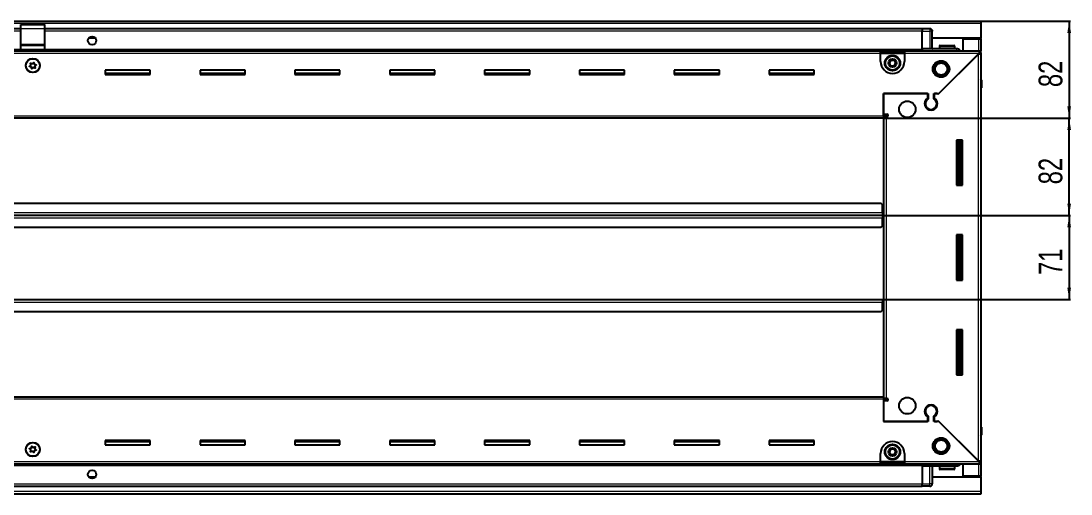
# Model space of a CAD drawing. Header units: millimetres. Extents: x 1132 to 5278, y 708 to 1878.
# Drawn here: x 4393 to 5278, y 1248 to 1647 of the extents above; entities that cross this region are included whole.
import ezdxf

# ---------------------------------------------------------------- set-up
doc = ezdxf.new("R2010")
doc.units = ezdxf.units.MM
doc.layers.add('FORMAT', color=7, linetype='Continuous')
doc.styles.add('SLDTEXTSTYLE0', font='TXT', dxfattribs={"width": 0.75})
doc.dimstyles.new('SLDDIMSTYLE0', dxfattribs={"dimtxt": 20, "dimasz": 10, "dimexe": 0, "dimexo": 0.0625, "dimgap": 5, "dimtad": 2, "dimdec": 1, "dimrnd": 1e-09, "dimzin": 12, "dimdsep": 46, "dimtxsty": 'SLDTEXTSTYLE0', "dimsah": 1, "dimcen": 0.09, "dimadec": 0, "dimazin": 3, "dimtfac": 1, "dimtofl": 0, "dimtmove": 0, "dimatfit": 3, "dimfxl": 0, "dimfrac": 2, "dimtolj": 1, "dimtzin": 12, "dimarcsym": 0})

# ---------------------------------------------------------------- blocks, each defined once
blk = doc.blocks.new('_D_6')
at = {"layer": 'FORMAT'}
for p, q in [((5202.15, 1646.6), (5277.64, 1646.6)), ((5276.64, 1646.6), (5276.64, 1564.6)), ((5120.15, 1564.6), (5277.64, 1564.6))]:
    blk.add_line(p, q, dxfattribs=at)
for points in [[(5276.64, 1646.6), (5275.1, 1636.6), (5278.18, 1636.6)], [(5276.64, 1564.6), (5278.18, 1574.6), (5275.1, 1574.6)]]:
    blk.add_solid(points, dxfattribs=at)
at = {"layer": 'FORMAT', "insert": (5250.86, 1590.83), "char_height": 20, "attachment_point": 1, "rotation": 90, "style": 'SLDTEXTSTYLE0'}
blk.add_mtext('82', dxfattribs=at)
blk = doc.blocks.new('_D_7')
at = {"layer": 'FORMAT'}
for p, q in [((5120.15, 1564.6), (5277.64, 1564.6)), ((5276.64, 1482.6), (5276.64, 1564.6)), ((5119.15, 1482.6), (5277.64, 1482.6))]:
    blk.add_line(p, q, dxfattribs=at)
for points in [[(5276.64, 1564.6), (5275.1, 1554.6), (5278.18, 1554.6)], [(5276.64, 1482.6), (5278.18, 1492.6), (5275.1, 1492.6)]]:
    blk.add_solid(points, dxfattribs=at)
at = {"layer": 'FORMAT', "insert": (5250.86, 1508.83), "char_height": 20, "attachment_point": 1, "rotation": 90, "style": 'SLDTEXTSTYLE0'}
blk.add_mtext('82', dxfattribs=at)
blk = doc.blocks.new('_D_8')
at = {"layer": 'FORMAT'}
for p, q in [((5119.15, 1482.6), (5277.64, 1482.6)), ((5276.64, 1482.6), (5276.64, 1411.6)), ((5119.15, 1411.6), (5277.64, 1411.6))]:
    blk.add_line(p, q, dxfattribs=at)
for points in [[(5276.64, 1482.6), (5275.1, 1472.6), (5278.18, 1472.6)], [(5276.64, 1411.6), (5278.18, 1421.6), (5275.1, 1421.6)]]:
    blk.add_solid(points, dxfattribs=at)
at = {"layer": 'FORMAT', "insert": (5250.86, 1432.33), "char_height": 20, "attachment_point": 1, "rotation": 90, "style": 'SLDTEXTSTYLE0'}
blk.add_mtext('71', dxfattribs=at)

msp = doc.modelspace()

# ---------------------------------------------------------------- linework, layer by layer
at = {"color": 7, "linetype": 'Continuous', "lineweight": 25}
for p, q in [((3603.14, 1646.6), (5202.14, 1646.6)), ((4392.64, 1639.95), (3652.64, 1639.95)), ((4392.64, 1643.6), (4412.64, 1643.6)), ((4392.64, 1640.34), (4392.64, 1643.6)), ((4392.64, 1627.19), (4392.64, 1640.34)), ((4412.64, 1640.34), (4412.64, 1643.6)), ((4412.64, 1627.19), (4412.64, 1640.34)), ((5152.64, 1639.95), (4412.64, 1639.95)), ((5152.64, 1640.1), (5152.64, 1640.1)), ((5159.14, 1640.1), (5152.64, 1640.1)), ((5159.14, 1640.1), (5152.64, 1640.1)), ((5152.64, 1640.1), (5152.64, 1638.1)), ((5202.14, 1646.6), (5202.14, 1644.5)), ((5202.14, 1644.5), (5202.14, 1632.1)), ((4455.52, 1632.1), (4449.77, 1632.1)), ((5152.64, 1623.1), (5152.64, 1638.1)), ((5161.14, 1638.1), (5161.14, 1638.1)), ((5161.14, 1623.1), (5161.14, 1638.1)), ((5202.14, 1632.1), (5161.14, 1632.1)), ((5187.14, 1631.6), (5200.04, 1631.6)), ((5187.14, 1621.35), (5187.14, 1631.6)), ((5200.04, 1631.6), (5202.14, 1631.6)), ((5200.64, 1631.6), (5200.64, 1632.1)), ((5202.14, 1631.6), (5202.14, 1632.1)), ((5202.14, 1631.6), (5202.14, 1621.35)), ((3652.64, 1621.95), (5152.64, 1621.95)), ((3687.64, 1621.35), (5117.64, 1621.35)), ((4392.64, 1626.1), (4392.64, 1627.19)), ((4392.64, 1626.1), (4412.64, 1626.1)), ((4392.64, 1622.6), (4392.64, 1626.1)), ((4392.64, 1622.6), (4412.64, 1622.6)), ((4396.64, 1622.6), (4396.64, 1621.95)), ((4399.14, 1621.95), (4399.14, 1622.6)), ((4406.14, 1621.95), (4406.14, 1622.6)), ((4408.64, 1621.95), (4408.64, 1622.6)), ((4412.64, 1626.1), (4412.64, 1627.19)), ((4412.64, 1622.6), (4412.64, 1626.1)), ((5117.64, 1619.25), (5117.64, 1621.35)), ((5117.64, 1621.35), (5137.64, 1621.35)), ((5137.64, 1621.35), (5201.14, 1621.35)), ((5137.64, 1621.35), (5137.64, 1619.25)), ((5152.64, 1623.1), (5152.64, 1622.6)), ((5181.64, 1623.1), (5152.64, 1623.1)), ((5154.14, 1623.04), (5154.14, 1623.1)), ((5167.14, 1625), (5167.14, 1623.1)), ((5167.94, 1625.8), (5179.34, 1625.8)), ((5180.14, 1623.1), (5180.14, 1625)), ((5201.14, 1619.85), (5201.14, 1621.35)), ((5201.14, 1621.35), (5202.14, 1621.35)), ((5202.14, 1619.85), (5202.14, 1621.35)), ((5117.64, 1619.85), (5137.64, 1619.85)), ((5117.64, 1612.35), (5117.64, 1619.25)), ((5137.64, 1619.25), (5137.64, 1612.35)), ((5200.04, 1618.75), (5165.94, 1584.65)), ((5166.64, 1585.35), (5200.54, 1619.25)), ((5200.64, 1619.35), (5202.14, 1619.35)), ((5201.14, 1619.85), (5202.14, 1619.85)), ((5202.14, 1619.85), (5202.14, 1619.35)), ((5202.14, 1619.35), (5202.14, 1274.85)), ((4501.64, 1605.1), (4463.64, 1605.1)), ((4463.64, 1605.1), (4463.64, 1601.6)), ((4501.64, 1601.6), (4501.64, 1605.1)), ((4581.64, 1605.1), (4543.64, 1605.1)), ((4543.64, 1605.1), (4543.64, 1601.6)), ((4581.64, 1601.6), (4581.64, 1605.1)), ((4661.64, 1605.1), (4623.64, 1605.1)), ((4623.64, 1605.1), (4623.64, 1601.6)), ((4661.64, 1601.6), (4661.64, 1605.1)), ((4741.64, 1605.1), (4703.64, 1605.1)), ((4703.64, 1605.1), (4703.64, 1601.6)), ((4741.64, 1601.6), (4741.64, 1605.1)), ((4821.64, 1605.1), (4783.64, 1605.1)), ((4783.64, 1605.1), (4783.64, 1601.6)), ((4821.64, 1601.6), (4821.64, 1605.1)), ((4901.64, 1605.1), (4863.64, 1605.1)), ((4863.64, 1605.1), (4863.64, 1601.6)), ((4901.64, 1601.6), (4901.64, 1605.1)), ((4981.64, 1605.1), (4943.64, 1605.1)), ((4943.64, 1605.1), (4943.64, 1601.6)), ((4981.64, 1601.6), (4981.64, 1605.1)), ((5061.64, 1605.1), (5023.64, 1605.1)), ((5023.64, 1605.1), (5023.64, 1601.6)), ((5061.64, 1601.6), (5061.64, 1605.1)), ((4501.64, 1602.35), (4463.64, 1602.35)), ((4463.64, 1601.6), (4501.64, 1601.6)), ((4581.64, 1602.35), (4543.64, 1602.35)), ((4543.64, 1601.6), (4581.64, 1601.6)), ((4661.64, 1602.35), (4623.64, 1602.35)), ((4623.64, 1601.6), (4661.64, 1601.6)), ((4741.64, 1602.35), (4703.64, 1602.35)), ((4703.64, 1601.6), (4741.64, 1601.6)), ((4821.64, 1602.35), (4783.64, 1602.35)), ((4783.64, 1601.6), (4821.64, 1601.6)), ((4901.64, 1602.35), (4863.64, 1602.35)), ((4863.64, 1601.6), (4901.64, 1601.6)), ((4981.64, 1602.35), (4943.64, 1602.35)), ((4943.64, 1601.6), (4981.64, 1601.6)), ((5061.64, 1602.35), (5023.64, 1602.35)), ((5023.64, 1601.6), (5061.64, 1601.6)), ((5202.14, 1597.93), (5202.14, 1597.93)), ((5202.64, 1596.6), (5202.64, 1590.1)), ((5202.64, 1590.1), (5202.64, 1596.6)), ((5120.14, 1585.35), (5157.84, 1585.35)), ((5120.14, 1566.7), (5120.14, 1585.35)), ((5120.14, 1585.35), (5120.14, 1568.1)), ((5157.14, 1585.35), (5120.14, 1585.35)), ((5157.14, 1585.35), (5157.14, 1581.46)), ((5157.84, 1585.35), (5157.84, 1581.07)), ((5162.44, 1585.35), (5166.64, 1585.35)), ((5162.44, 1581.07), (5162.44, 1585.35)), ((5165.24, 1585.35), (5163.14, 1585.35)), ((5163.14, 1581.46), (5163.14, 1585.35)), ((5165.94, 1584.65), (5165.24, 1585.35)), ((5202.14, 1590.1), (5202.64, 1590.1)), ((5202.49, 1304.1), (5202.49, 1590.1)), ((5202.64, 1590.1), (5202.64, 1590.1)), ((5202.64, 1590.1), (5202.64, 1590.1)), ((5120.14, 1568.1), (5122.99, 1568.1)), ((5162.14, 1572.49), (5162.14, 1571.73)), ((5120.14, 1564.6), (3685.14, 1564.6)), ((5122.14, 1567.1), (5120.14, 1567.1)), ((5120.14, 1566.7), (5120.14, 1564.6)), ((5120.14, 1566.1), (5122.24, 1566.1)), ((5120.14, 1564.6), (5120.14, 1329.6)), ((5122.14, 1566.1), (5122.14, 1567.1)), ((5122.99, 1566.1), (5122.24, 1566.1)), ((5181.64, 1546.1), (5181.64, 1508.1)), ((5186.64, 1546.1), (5181.64, 1546.1)), ((5182.67, 1546.1), (5182.67, 1508.1)), ((5182.7, 1546.1), (5182.7, 1508.1)), ((5184.49, 1546.1), (5184.49, 1508.1)), ((5186.64, 1508.1), (5186.64, 1546.1)), ((5181.64, 1508.1), (5186.64, 1508.1)), ((5118.14, 1492.6), (3687.14, 1492.6)), ((5119.14, 1491.6), (5118.14, 1492.6)), ((5119.14, 1484.7), (5119.14, 1491.6)), ((5119.14, 1482.6), (3686.14, 1482.6)), ((5119.39, 1485.45), (5119.14, 1485.45)), ((5119.14, 1484.7), (5119.14, 1482.6)), ((5119.14, 1482.6), (5119.14, 1480.5)), ((5119.14, 1473.6), (5119.14, 1480.5)), ((5119.14, 1479.75), (5119.39, 1479.75)), ((5119.39, 1482.6), (5119.39, 1485.45)), ((5120.14, 1482.6), (5119.39, 1482.6)), ((5119.39, 1479.75), (5119.39, 1482.6)), ((3687.14, 1472.6), (5118.14, 1472.6)), ((5118.14, 1472.6), (5119.14, 1473.6)), ((5181.64, 1466.1), (5181.64, 1428.1)), ((5186.64, 1466.1), (5181.64, 1466.1)), ((5182.67, 1466.1), (5182.67, 1428.1)), ((5182.7, 1466.1), (5182.7, 1428.1)), ((5184.49, 1466.1), (5184.49, 1428.1)), ((5186.64, 1428.1), (5186.64, 1466.1)), ((5181.64, 1428.1), (5186.64, 1428.1)), ((3686.14, 1411.6), (5119.14, 1411.6)), ((5119.14, 1411.6), (5119.14, 1409.5)), ((5119.14, 1402.6), (5119.14, 1409.5)), ((5119.14, 1408.75), (5119.39, 1408.75)), ((5119.39, 1408.75), (5119.39, 1411.6)), ((5119.39, 1411.6), (5120.14, 1411.6)), ((3687.14, 1401.6), (5118.14, 1401.6)), ((5118.14, 1401.6), (5119.14, 1402.6)), ((5181.64, 1386.1), (5181.64, 1348.1)), ((5186.64, 1386.1), (5181.64, 1386.1)), ((5182.67, 1386.1), (5182.67, 1348.1)), ((5182.7, 1386.1), (5182.7, 1348.1)), ((5184.49, 1386.1), (5184.49, 1348.1)), ((5186.64, 1348.1), (5186.64, 1386.1)), ((5181.64, 1348.1), (5186.64, 1348.1)), ((3685.14, 1329.6), (5120.14, 1329.6)), ((5120.14, 1329.6), (5120.14, 1327.5)), ((5122.24, 1328.1), (5120.14, 1328.1)), ((5120.14, 1327.5), (5120.14, 1308.85)), ((5120.14, 1327.1), (5122.14, 1327.1)), ((5120.14, 1326.1), (5120.14, 1308.85)), ((5122.99, 1326.1), (5120.14, 1326.1)), ((5122.14, 1327.1), (5122.14, 1328.1)), ((5122.24, 1328.1), (5122.99, 1328.1)), ((5162.14, 1322.48), (5162.14, 1321.72)), ((5157.14, 1312.74), (5157.14, 1308.85)), ((5157.84, 1313.14), (5157.84, 1308.85)), ((5162.44, 1308.85), (5162.44, 1313.14)), ((5163.14, 1308.85), (5163.14, 1312.74)), ((5157.84, 1308.85), (5120.14, 1308.85)), ((5120.14, 1308.85), (5157.14, 1308.85)), ((5166.64, 1308.85), (5162.44, 1308.85)), ((5163.14, 1308.85), (5165.24, 1308.85)), ((5165.24, 1308.85), (5165.94, 1309.55)), ((5165.94, 1309.55), (5200.04, 1275.45)), ((5200.54, 1274.95), (5166.64, 1308.85)), ((5202.14, 1304.1), (5202.64, 1304.1)), ((5202.64, 1304.1), (5202.64, 1304.1)), ((5202.64, 1297.6), (5202.64, 1304.1)), ((5202.64, 1304.1), (5202.64, 1297.6)), ((4501.64, 1292.6), (4463.64, 1292.6)), ((4463.64, 1292.6), (4463.64, 1289.1)), ((4463.64, 1291.85), (4501.64, 1291.85)), ((4463.64, 1289.1), (4501.64, 1289.1)), ((4501.64, 1289.1), (4501.64, 1292.6)), ((4581.64, 1292.6), (4543.64, 1292.6)), ((4543.64, 1292.6), (4543.64, 1289.1)), ((4543.64, 1291.85), (4581.64, 1291.85)), ((4543.64, 1289.1), (4581.64, 1289.1)), ((4581.64, 1289.1), (4581.64, 1292.6)), ((4661.64, 1292.6), (4623.64, 1292.6)), ((4623.64, 1292.6), (4623.64, 1289.1)), ((4623.64, 1291.85), (4661.64, 1291.85)), ((4623.64, 1289.1), (4661.64, 1289.1)), ((4661.64, 1289.1), (4661.64, 1292.6)), ((4741.64, 1292.6), (4703.64, 1292.6)), ((4703.64, 1292.6), (4703.64, 1289.1)), ((4703.64, 1291.85), (4741.64, 1291.85)), ((4703.64, 1289.1), (4741.64, 1289.1)), ((4741.64, 1289.1), (4741.64, 1292.6)), ((4821.64, 1292.6), (4783.64, 1292.6)), ((4783.64, 1292.6), (4783.64, 1289.1)), ((4783.64, 1291.85), (4821.64, 1291.85)), ((4783.64, 1289.1), (4821.64, 1289.1)), ((4821.64, 1289.1), (4821.64, 1292.6)), ((4901.64, 1292.6), (4863.64, 1292.6)), ((4863.64, 1292.6), (4863.64, 1289.1)), ((4863.64, 1291.85), (4901.64, 1291.85)), ((4863.64, 1289.1), (4901.64, 1289.1)), ((4901.64, 1289.1), (4901.64, 1292.6)), ((4981.64, 1292.6), (4943.64, 1292.6)), ((4943.64, 1292.6), (4943.64, 1289.1)), ((4943.64, 1291.85), (4981.64, 1291.85)), ((4943.64, 1289.1), (4981.64, 1289.1)), ((4981.64, 1289.1), (4981.64, 1292.6)), ((5061.64, 1292.6), (5023.64, 1292.6)), ((5023.64, 1292.6), (5023.64, 1289.1)), ((5023.64, 1291.85), (5061.64, 1291.85)), ((5023.64, 1289.1), (5061.64, 1289.1)), ((5061.64, 1289.1), (5061.64, 1292.6)), ((5117.64, 1274.95), (5117.64, 1281.85)), ((5137.64, 1281.85), (5137.64, 1274.95)), ((5152.64, 1272.25), (3652.64, 1272.25)), ((5117.64, 1272.85), (3687.64, 1272.85)), ((5117.64, 1272.85), (5117.64, 1274.95)), ((5137.64, 1274.35), (5117.64, 1274.35)), ((5137.64, 1272.85), (5117.64, 1272.85)), ((5137.64, 1274.95), (5137.64, 1272.85)), ((5201.14, 1272.85), (5137.64, 1272.85)), ((5152.64, 1271.1), (5152.64, 1271.6)), ((5181.64, 1271.1), (5152.64, 1271.1)), ((5152.64, 1271.1), (5152.64, 1256.1)), ((5161.14, 1271.1), (5161.14, 1256.1)), ((5167.14, 1271.1), (5167.14, 1269.2)), ((5174.94, 1268.4), (5167.94, 1268.4)), ((5179.34, 1268.4), (5174.94, 1268.4)), ((5180.14, 1269.2), (5180.14, 1271.1)), ((5187.14, 1262.6), (5187.14, 1272.85)), ((5200.64, 1274.85), (5202.14, 1274.85)), ((5201.14, 1274.35), (5201.14, 1272.85)), ((5202.14, 1274.35), (5201.14, 1274.35)), ((5202.14, 1272.85), (5201.14, 1272.85)), ((5202.14, 1274.85), (5202.14, 1274.35)), ((5202.14, 1274.35), (5202.14, 1272.85)), ((5202.14, 1272.85), (5202.14, 1262.6)), ((4449.77, 1262.1), (4455.52, 1262.1)), ((5161.14, 1262.1), (5202.14, 1262.1)), ((5200.04, 1262.6), (5187.14, 1262.6)), ((5202.14, 1262.6), (5200.04, 1262.6)), ((5200.64, 1262.1), (5200.64, 1262.6)), ((5202.14, 1262.1), (5202.14, 1262.6)), ((5202.14, 1262.1), (5202.14, 1249.7)), ((3652.64, 1254.25), (5152.64, 1254.25)), ((5152.64, 1254.1), (5152.64, 1256.1)), ((5152.64, 1254.1), (5152.64, 1254.1)), ((5159.14, 1254.1), (5152.64, 1254.1)), ((5152.64, 1254.1), (5152.64, 1254.1)), ((5159.14, 1254.1), (5152.64, 1254.1)), ((5160.47, 1254.6), (5160.47, 1254.6)), ((5202.14, 1249.7), (5202.14, 1247.6)), ((5202.14, 1247.6), (3603.14, 1247.6))]:
    msp.add_line(p, q, dxfattribs=at)
at = {"color": 8, "linetype": 'Continuous', "lineweight": 18}
for p, q in [((5202.14, 1644.5), (3603.14, 1644.5)), ((4392.64, 1640.34), (4412.64, 1640.34)), ((5159.14, 1640.1), (5159.14, 1638.1)), ((4392.64, 1637.95), (3652.64, 1637.95)), ((5152.64, 1637.95), (4412.64, 1637.95)), ((5152.64, 1638.1), (5159.14, 1638.1)), ((5161.14, 1638.1), (5159.14, 1638.1)), ((5159.14, 1638.1), (5159.14, 1623.1)), ((5200.04, 1632.1), (5200.04, 1631.6)), ((5200.04, 1631.6), (5200.04, 1621.35)), ((4392.64, 1622.6), (3652.64, 1622.6)), ((5152.64, 1621.37), (3652.64, 1621.37)), ((4392.64, 1627.19), (4412.64, 1627.19)), ((4398.64, 1621.95), (4398.64, 1622.6)), ((4406.64, 1621.95), (4406.64, 1622.6)), ((5152.64, 1622.6), (4412.64, 1622.6)), ((5167.14, 1625), (5180.14, 1625)), ((5117.64, 1619.25), (3687.64, 1619.25)), ((5117.64, 1619.25), (5137.64, 1619.25)), ((5200.54, 1619.25), (5137.64, 1619.25)), ((5200.04, 1275.45), (5200.04, 1618.75)), ((5202.14, 1596.6), (5202.64, 1596.6)), ((3685.14, 1566.7), (5120.14, 1566.7)), ((5122.24, 1566.1), (5122.24, 1328.1)), ((5183.91, 1508.1), (5183.91, 1546.1)), ((5185.14, 1508.1), (5185.14, 1546.1)), ((5119.14, 1484.7), (3686.14, 1484.7)), ((3686.14, 1480.5), (5119.14, 1480.5)), ((5183.91, 1428.1), (5183.91, 1466.1)), ((5185.14, 1428.1), (5185.14, 1466.1)), ((3686.14, 1409.5), (5119.14, 1409.5)), ((5183.91, 1348.1), (5183.91, 1386.1)), ((5185.14, 1348.1), (5185.14, 1386.1)), ((5120.14, 1327.5), (3685.14, 1327.5)), ((5202.14, 1297.6), (5202.64, 1297.6)), ((3652.64, 1272.84), (5152.64, 1272.84)), ((3652.64, 1271.6), (5152.64, 1271.6)), ((3687.64, 1274.95), (5117.64, 1274.95)), ((5137.64, 1274.95), (5117.64, 1274.95)), ((5137.64, 1274.95), (5200.54, 1274.95)), ((5159.14, 1256.1), (5159.14, 1271.1)), ((5175.12, 1269.2), (5167.14, 1269.2)), ((5180.14, 1269.2), (5175.12, 1269.2)), ((5200.04, 1272.85), (5200.04, 1262.6)), ((5200.04, 1262.6), (5200.04, 1262.1)), ((5202.14, 1249.7), (3603.14, 1249.7)), ((3652.64, 1256.25), (5152.64, 1256.25)), ((5152.64, 1256.1), (5159.14, 1256.1)), ((5161.14, 1256.1), (5159.14, 1256.1)), ((5159.14, 1254.1), (5159.14, 1256.1))]:
    msp.add_line(p, q, dxfattribs=at)
at = {"color": 7, "linetype": 'Continuous', "lineweight": 25, "flags": 128}
msp.add_lwpolyline([(5161, 1638.86), (5161.1, 1638.49), (5161.14, 1638.1)], dxfattribs=at)
at = {"color": 7, "linetype": 'Continuous', "lineweight": 25}
for centre, radius in [((4452.64, 1630.1), 3.5), ((4402.64, 1609.1), 6), ((4402.64, 1608.95), 5.79), ((5127.64, 1611.1), 6.5), ((5127.64, 1611.1), 3.46), ((5168.64, 1606.1), 7), ((5168.64, 1606.1), 6.02), ((4402.64, 1608.95), 1.85), ((5168.64, 1606.1), 5.1), ((5140.14, 1572.1), 7), ((5140.14, 1322.1), 7), ((5168.64, 1288.1), 7), ((5168.64, 1288.1), 6.03), ((5168.64, 1288.1), 5.1), ((4402.64, 1285.1), 6), ((4402.64, 1285.25), 5.79), ((4402.64, 1285.25), 1.85), ((5127.64, 1283.1), 6.5), ((5127.64, 1283.1), 3.46), ((4452.64, 1264.1), 3.5)]:
    msp.add_circle(centre, radius, dxfattribs=at)
at = {"color": 8, "linetype": 'Continuous', "lineweight": 18}
for centre in [(5127.64, 1611.1), (5127.64, 1283.1)]:
    msp.add_circle(centre, 5.7, dxfattribs=at)
at = {"color": 7, "linetype": 'Continuous', "lineweight": 25}
for centre, radius, start, end in [((5159.14, 1638.1), 2, 0, 90), ((5161.34, 1623.3), 0.2, 180, 270), ((5167.94, 1625), 0.8, 90, 180), ((5179.34, 1625), 0.8, 0, 90), ((5127.64, 1612.35), 10, 180, 270), ((5127.64, 1611.1), 2.5, 160.11158, 220.11158), ((5127.64, 1611.1), 2.5, 100.11158, 160.11158), ((5127.64, 1611.1), 2.5, 40.11158, 100.11158), ((5127.64, 1612.35), 10, 270, 0), ((5127.64, 1611.1), 2.5, 340.11158, 40.11158), ((5127.64, 1611.1), 2.5, 220.11158, 280.11158), ((5127.64, 1611.1), 2.5, 280.11158, 340.11158), ((5200.64, 1596.6), 2, 0, 41.40962), ((5200.64, 1596.6), 2, 0, 41.39416), ((5160.14, 1576.85), 5.5, 123.05573, 56.94427), ((5160.14, 1576.85), 4.8, 118.63099, 61.36901), ((5122.99, 1567.1), 1, 270, 90), ((5122.99, 1327.1), 1, 270, 90), ((5160.14, 1317.35), 5.5, 303.05573, 236.94427), ((5160.14, 1317.35), 4.8, 298.63099, 241.36901), ((5200.64, 1297.6), 2, 318.57492, 360), ((5200.64, 1297.6), 2, 318.59038, 0), ((5127.64, 1281.85), 10, 90, 180), ((5127.64, 1283.1), 2.5, 147.04236, 207.04236), ((5127.64, 1283.1), 2.5, 87.04236, 147.04236), ((5127.64, 1281.85), 10, 0, 90), ((5127.64, 1283.1), 2.5, 27.04236, 87.04236), ((5127.64, 1283.1), 2.5, 327.04236, 27.04236), ((5127.64, 1283.1), 2.5, 207.04236, 267.04236), ((5127.64, 1283.1), 2.5, 267.04236, 327.04236), ((5161.34, 1270.9), 0.2, 90, 180), ((5167.94, 1269.2), 0.8, 180, 270), ((5179.34, 1269.2), 0.8, 270, 0), ((5159.14, 1256.1), 2, 270, 0), ((5159.14, 1256.1), 2, 270, 288.58003), ((5159.14, 1256.1), 2, 303.94202, 311.40962)]:
    msp.add_arc(centre, radius, start, end, dxfattribs=at)
for points, knots in [([(5152.64, 1623.1), (5152.64, 1623.07), (5152.64, 1622.99), (5152.64, 1622.37), (5152.64, 1621.81), (5152.64, 1621.44), (5152.64, 1621.43)], [0, 0, 0, 0, 0.330266, 0.660532, 0.990799, 1, 1, 1, 1]), ([(5184.86, 1621.35), (5184.74, 1621.55), (5184.35, 1622.2), (5183.2, 1622.91), (5182.16, 1623.04), (5181.64, 1623.1)], [0, 0, 0, 0, 0.18225, 0.591125, 1, 1, 1, 1]), ([(5201.14, 1621.35), (5201.1, 1621.33), (5201.01, 1621.28), (5200.87, 1620.88), (5200.74, 1620.32), (5200.63, 1619.75), (5200.57, 1619.38), (5200.54, 1619.25)], [0, 0, 0, 0, 0.230255, 0.448522, 0.666786, 0.88505, 1, 1, 1, 1]), ([(5124.8, 1610.6), (5124.84, 1610.72), (5125.05, 1611.28), (5125.39, 1612.21), (5125.67, 1612.99), (5125.78, 1613.31)], [0, 0, 0, 0, 0.133125, 0.637099, 1, 1, 1, 1]), ([(5125.78, 1613.31), (5126.29, 1613.4), (5127.24, 1613.57), (5128.19, 1613.74), (5128.62, 1613.82)], [0, 0, 0, 0, 0.5346859, 1, 1, 1, 1]), ([(5128.62, 1613.82), (5128.96, 1613.42), (5129.58, 1612.69), (5130.2, 1611.95), (5130.48, 1611.61)], [0, 0, 0, 0, 0.534686, 1, 1, 1, 1]), ([(5200.04, 1618.75), (5200.3, 1618.8), (5200.79, 1618.89), (5201.43, 1619.02), (5201.9, 1619.15), (5202.12, 1619.27), (5202.14, 1619.33), (5202.14, 1619.35)], [0, 0, 0, 0, 0.230255, 0.448522, 0.666786, 0.88505, 1, 1, 1, 1]), ([(4400.76, 1611.03), (4400.75, 1611.02), (4400.73, 1610.99), (4400.72, 1610.94), (4400.73, 1610.79), (4400.83, 1610.42), (4400.97, 1609.89), (4400.8, 1609.28), (4400.45, 1608.91), (4400.14, 1608.66), (4399.97, 1608.5), (4399.92, 1608.42), (4399.9, 1608.38), (4399.91, 1608.35), (4399.92, 1608.32), (4399.98, 1608.27), (4400.23, 1608.18), (4400.69, 1608.07), (4401.33, 1607.76), (4401.58, 1607.09), (4401.64, 1606.62), (4401.72, 1606.36), (4401.76, 1606.31), (4401.78, 1606.29), (4401.81, 1606.28), (4401.85, 1606.29), (4401.89, 1606.3), (4401.96, 1606.35), (4402.13, 1606.5), (4402.4, 1606.77), (4402.8, 1607.09), (4403.42, 1607.2), (4403.93, 1607.01), (4404.3, 1606.88), (4404.45, 1606.86), (4404.5, 1606.87), (4404.53, 1606.88), (4404.55, 1606.92), (4404.56, 1606.97), (4404.55, 1607.12), (4404.45, 1607.49), (4404.31, 1608.01), (4404.48, 1608.62), (4404.84, 1609), (4405.14, 1609.25), (4405.32, 1609.41), (4405.37, 1609.49), (4405.38, 1609.53), (4405.38, 1609.56), (4405.36, 1609.59), (4405.31, 1609.63), (4405.06, 1609.73), (4404.59, 1609.84), (4403.96, 1610.15), (4403.7, 1610.81), (4403.65, 1611.29), (4403.57, 1611.54), (4403.53, 1611.6), (4403.5, 1611.62), (4403.47, 1611.63), (4403.44, 1611.62), (4403.4, 1611.6), (4403.33, 1611.56), (4403.16, 1611.41), (4402.89, 1611.14), (4402.49, 1610.82), (4401.86, 1610.71), (4401.35, 1610.89), (4400.99, 1611.03), (4400.84, 1611.05), (4400.78, 1611.04), (4400.77, 1611.03), (4400.76, 1611.03)], [0, 0, 0, 0, 0.002009, 0.00442, 0.009365, 0.025528, 0.067705, 0.095786, 0.124646, 0.150342, 0.160519, 0.163394, 0.165697, 0.167245, 0.168874, 0.17077, 0.178606, 0.211994, 0.249994, 0.287995, 0.321383, 0.329219, 0.331115, 0.332744, 0.334292, 0.336217, 0.338535, 0.341318, 0.349662, 0.375358, 0.404217, 0.432298, 0.474475, 0.490639, 0.496669, 0.49844, 0.5, 0.502009, 0.50442, 0.509365, 0.525528, 0.567705, 0.595786, 0.624646, 0.650342, 0.660519, 0.663394, 0.665697, 0.667245, 0.668874, 0.67077, 0.678606, 0.711994, 0.749994, 0.787995, 0.821383, 0.829219, 0.831115, 0.832744, 0.834292, 0.836217, 0.838535, 0.841318, 0.849662, 0.875358, 0.904217, 0.932298, 0.974475, 0.990639, 0.996669, 0.99844, 1, 1, 1, 1]), ([(5126.66, 1608.39), (5126.33, 1608.78), (5125.71, 1609.52), (5125.09, 1610.26), (5124.8, 1610.6)], [0, 0, 0, 0, 0.534686, 1, 1, 1, 1]), ([(5129.5, 1608.9), (5129, 1608.81), (5128.05, 1608.64), (5127.1, 1608.47), (5126.66, 1608.39)], [0, 0, 0, 0, 0.5346859, 1, 1, 1, 1]), ([(5130.48, 1611.61), (5130.37, 1611.29), (5130.09, 1610.51), (5129.75, 1609.58), (5129.55, 1609.01), (5129.5, 1608.9)], [0, 0, 0, 0, 0.362901, 0.866875, 1, 1, 1, 1]), ([(4400.76, 1283.18), (4400.77, 1283.18), (4400.79, 1283.16), (4400.85, 1283.16), (4400.99, 1283.18), (4401.36, 1283.32), (4401.86, 1283.5), (4402.49, 1283.39), (4402.89, 1283.07), (4403.17, 1282.79), (4403.35, 1282.63), (4403.43, 1282.59), (4403.47, 1282.58), (4403.5, 1282.59), (4403.53, 1282.61), (4403.57, 1282.66), (4403.65, 1282.92), (4403.7, 1283.39), (4403.96, 1284.06), (4404.59, 1284.37), (4405.06, 1284.48), (4405.31, 1284.57), (4405.36, 1284.62), (4405.38, 1284.65), (4405.38, 1284.68), (4405.37, 1284.71), (4405.35, 1284.75), (4405.3, 1284.82), (4405.14, 1284.97), (4404.84, 1285.21), (4404.48, 1285.58), (4404.31, 1286.19), (4404.45, 1286.72), (4404.55, 1287.1), (4404.56, 1287.25), (4404.55, 1287.3), (4404.53, 1287.33), (4404.49, 1287.35), (4404.44, 1287.35), (4404.29, 1287.33), (4403.93, 1287.19), (4403.42, 1287.01), (4402.8, 1287.12), (4402.4, 1287.44), (4402.12, 1287.72), (4401.94, 1287.88), (4401.86, 1287.92), (4401.82, 1287.93), (4401.78, 1287.92), (4401.76, 1287.9), (4401.72, 1287.84), (4401.64, 1287.59), (4401.58, 1287.11), (4401.33, 1286.45), (4400.69, 1286.14), (4400.23, 1286.03), (4399.98, 1285.93), (4399.92, 1285.89), (4399.91, 1285.86), (4399.9, 1285.83), (4399.91, 1285.79), (4399.93, 1285.76), (4399.99, 1285.69), (4400.15, 1285.54), (4400.45, 1285.3), (4400.8, 1284.92), (4400.97, 1284.31), (4400.83, 1283.79), (4400.73, 1283.41), (4400.72, 1283.26), (4400.74, 1283.21), (4400.75, 1283.19), (4400.76, 1283.18)], [0, 0, 0, 0, 0.002009, 0.00442, 0.009365, 0.025528, 0.067705, 0.095786, 0.124646, 0.150342, 0.160519, 0.163394, 0.165697, 0.167245, 0.168874, 0.17077, 0.178606, 0.211994, 0.249994, 0.287995, 0.321383, 0.329219, 0.331115, 0.332744, 0.334292, 0.336217, 0.338535, 0.341318, 0.349662, 0.375358, 0.404217, 0.432298, 0.474475, 0.490639, 0.496669, 0.49844, 0.5, 0.502009, 0.50442, 0.509365, 0.525528, 0.567705, 0.595786, 0.624646, 0.650342, 0.660519, 0.663394, 0.665697, 0.667245, 0.668874, 0.67077, 0.678606, 0.711994, 0.749994, 0.787995, 0.821383, 0.829219, 0.831115, 0.832744, 0.834292, 0.836217, 0.838535, 0.841318, 0.849662, 0.875358, 0.904217, 0.932298, 0.974475, 0.990639, 0.996669, 0.99844, 1, 1, 1, 1]), ([(5124.76, 1283.25), (5125.04, 1283.69), (5125.57, 1284.5), (5126.09, 1285.3), (5126.33, 1285.68)], [0, 0, 0, 0, 0.534686, 1, 1, 1, 1]), ([(5126.33, 1285.68), (5126.46, 1285.67), (5127.05, 1285.64), (5128.05, 1285.59), (5128.87, 1285.54), (5129.21, 1285.53)], [0, 0, 0, 0, 0.1331247, 0.6370994, 1, 1, 1, 1]), ([(5129.21, 1285.53), (5129.45, 1285.07), (5129.89, 1284.21), (5130.32, 1283.35), (5130.53, 1282.96)], [0, 0, 0, 0, 0.5346859, 1, 1, 1, 1]), ([(5126.07, 1280.68), (5125.84, 1281.14), (5125.4, 1282), (5124.96, 1282.86), (5124.76, 1283.25)], [0, 0, 0, 0, 0.5346859, 1, 1, 1, 1]), ([(5128.96, 1280.53), (5128.61, 1280.55), (5127.79, 1280.59), (5126.8, 1280.64), (5126.2, 1280.68), (5126.07, 1280.68)], [0, 0, 0, 0, 0.3629006, 0.8668753, 1, 1, 1, 1]), ([(5130.53, 1282.96), (5130.25, 1282.52), (5129.72, 1281.71), (5129.2, 1280.91), (5128.96, 1280.53)], [0, 0, 0, 0, 0.5346859, 1, 1, 1, 1]), ([(5202.14, 1274.85), (5202.12, 1274.9), (5202.06, 1274.99), (5201.67, 1275.12), (5201.11, 1275.25), (5200.53, 1275.37), (5200.17, 1275.43), (5200.04, 1275.45)], [0, 0, 0, 0, 0.2302553, 0.4485219, 0.6667858, 0.8850496, 1, 1, 1, 1]), ([(5152.64, 1271.1), (5152.64, 1271.14), (5152.64, 1271.22), (5152.64, 1271.84), (5152.64, 1272.41), (5152.64, 1272.81), (5152.64, 1272.84)], [0, 0, 0, 0, 0.324279, 0.648558, 0.972836, 1, 1, 1, 1]), ([(5184.86, 1272.85), (5184.74, 1272.65), (5184.35, 1272.01), (5183.2, 1271.3), (5182.16, 1271.17), (5181.64, 1271.1)], [0, 0, 0, 0, 0.18225, 0.591125, 1, 1, 1, 1]), ([(5200.54, 1274.95), (5200.59, 1274.7), (5200.68, 1274.21), (5200.81, 1273.57), (5200.94, 1273.1), (5201.05, 1272.88), (5201.12, 1272.86), (5201.14, 1272.85)], [0, 0, 0, 0, 0.230255, 0.448522, 0.666786, 0.88505, 1, 1, 1, 1])]:
    msp.add_open_spline(points, degree=3, knots=knots, dxfattribs=at)
at = {"color": 8, "linetype": 'Continuous', "lineweight": 18}
for points in [[(5181.64, 1623.1), (5181.64, 1623.06), (5181.64, 1622.99), (5181.64, 1622.55), (5181.64, 1622.09), (5181.64, 1621.68), (5181.64, 1621.41), (5181.64, 1621.35)], [(5181.64, 1271.1), (5181.64, 1271.15), (5181.64, 1271.22), (5181.64, 1271.66), (5181.64, 1272.11), (5181.64, 1272.53), (5181.64, 1272.8), (5181.64, 1272.85)]]:
    msp.add_open_spline(points, degree=3, knots=[0, 0, 0, 0, 0.359753, 0.553414, 0.751185, 0.948956, 1, 1, 1, 1], dxfattribs=at)
at = {"color": 7, "linetype": 'Continuous', "lineweight": 25}
for points in [[(5200.04, 1618.75), (5200.12, 1618.8), (5200.28, 1618.9), (5200.48, 1619.05), (5200.62, 1619.2), (5200.63, 1619.3), (5200.64, 1619.35)], [(5201.14, 1619.85), (5201.09, 1619.85), (5200.99, 1619.83), (5200.84, 1619.69), (5200.69, 1619.49), (5200.59, 1619.33), (5200.54, 1619.25)], [(5200.64, 1274.85), (5200.63, 1274.9), (5200.62, 1275), (5200.48, 1275.15), (5200.28, 1275.3), (5200.12, 1275.4), (5200.04, 1275.45)], [(5200.54, 1274.95), (5200.59, 1274.88), (5200.69, 1274.72), (5200.84, 1274.52), (5200.99, 1274.38), (5201.09, 1274.36), (5201.14, 1274.35)]]:
    msp.add_open_spline(points, degree=3, dxfattribs=at)

# ---------------------------------------------------------------- dimensions: what is measured, and where the dimension line sits
at = {"layer": 'FORMAT'}
for base, p1, p2, picture, middle in [((5276.64, 1564.6), (5202.14, 1646.6), (5120.14, 1564.6), '_D_6', (5276.64, 1605.6)), ((5276.64, 1564.6), (5119.14, 1482.6), (5120.14, 1564.6), '_D_7', (5276.64, 1523.6)), ((5276.64, 1411.6), (5119.14, 1482.6), (5119.14, 1411.6), '_D_8', (5276.64, 1447.1))]:
    dim = msp.add_linear_dim(base=base, p1=p1, p2=p2, angle=90, dimstyle='SLDDIMSTYLE0', dxfattribs=at)
    dim.commit()
    dim.dimension.update_dxf_attribs({"geometry": picture, "text_midpoint": middle, "dimtype": 160})

doc.saveas('drawing.dxf')
